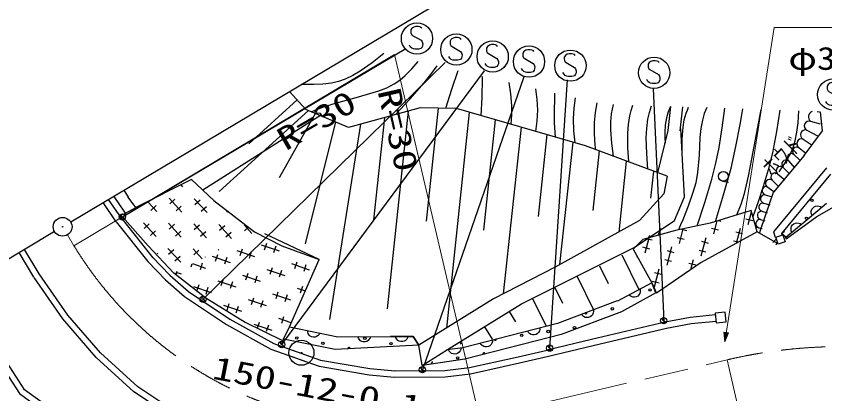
# Model space of a CAD drawing. Units: millimetres, scale not verified. Extents: x 40000 to 680000, y 20000 to 380000.
# Drawn here: x 92223 to 156514, y 283363 to 313423 of the extents above; entities that cross this region are included whole.
import ezdxf
from ezdxf.enums import TextEntityAlignment as Align

# ---------------------------------------------------------------- set-up
doc = ezdxf.new("R2010")
doc.units = ezdxf.units.MM
doc.header["$LTSCALE"] = 1000
doc.linetypes.add('CHAIN', pattern=[18.5, 12, -1.5, 3.5, -1.5])
for name, color, linetype, lineweight in [('M-BGD', 7, 'Continuous', 25), ('M-BGD-HTXT', 7, 'Continuous', 13), ('M-BMK', 2, 'CHAIN', 13), ('M-OTRS', 6, 'Continuous', 25), ('M-STR-STRC', 7, 'Continuous', 25)]:
    doc.layers.add(name, color=color, linetype=linetype, lineweight=lineweight)
doc.layers.add('M-BMK-SRVR', color=7, linetype='Continuous')
doc.styles.add('ＭＳ ゴシック', font='')
doc.styles.get('ＭＳ ゴシック').set_extended_font_data('MS Gothic')

# ---------------------------------------------------------------- blocks, each defined once
blk = doc.blocks.new('BUHIN1')
at = {"color": 3, "linetype": 'Continuous', "lineweight": 25}
for radius in [995, 30]:
    blk.add_circle((0, 0), radius, dxfattribs=at)
blk = doc.blocks.new('BUHIN3')
at = {"color": 7, "linetype": 'Continuous', "lineweight": 25}
blk.add_lwpolyline([(-624, 641), (-718, 602), (-791, 529), (-860, 415), (-926, 233), (-941, 65), (-901, -96), (-799, -220), (-667, -275), (-576, -301), (-442, -297), (-347, -239), (257, 265), (388, 297), (552, 290), (689, 227), (785, 145), (861, 24), (847, -177), (748, -447), (688, -558), (594, -650), (471, -712), (306, -745)], dxfattribs=at)
blk.add_circle((0, 0), 1244, dxfattribs=at)
blk = doc.blocks.new('BUHIN31')
at = {"color": 7, "linetype": 'Continuous', "lineweight": 25}
blk.add_lwpolyline([(-132, 120), (-151, 111), (-165, 96), (-177, 72), (-188, 35), (-189, 1), (-179, -30), (-157, -54), (-130, -63), (-111, -67), (-84, -65), (-66, -52), (48, 56), (74, 64), (107, 65), (135, 54), (155, 39), (172, 16), (171, -25), (155, -80), (144, -103), (127, -122), (103, -136), (70, -145)], dxfattribs=at)
blk.add_circle((0, 0), 249, dxfattribs=at)
blk = doc.blocks.new('BUHIN57')
at = {"color": 7, "linetype": 'Continuous', "lineweight": 25}
blk.add_lwpolyline([(50, 497), (161, 446), (252, 377), (352, 271), (400, 156), (423, 35), (408, -119), (361, -232), (290, -336), (171, -422), (68, -472), (-50, -497)], dxfattribs=at)

msp = doc.modelspace()

# ---------------------------------------------------------------- linework, layer by layer
at = {"layer": 'M-BGD'}
for p, q in [((96560, 297044), (134900, 319934)), ((122154, 312305), (122145, 312319)), ((113954, 307429), (115247, 306006)), ((114562, 306759), (110714, 303262)), ((124340, 306117), (118653, 304566)), ((127224, 306063), (124340, 306117)), ((125782, 306090), (124832, 297119)), ((137494, 303108), (127224, 306063)), ((144058, 304314), (144272, 306241)), ((145023, 304308), (145234, 306207)), ((116507, 305563), (107059, 299584)), ((115467, 305913), (108363, 299457)), ((116058, 305753), (113122, 300559)), ((118653, 304566), (115247, 306006)), ((116429, 305686), (115915, 305723)), ((116585, 305440), (116429, 305686)), ((123392, 305858), (121726, 290128)), ((128251, 305767), (126431, 288594)), ((155898, 305829), (156092, 305798)), ((156320, 304286), (156177, 305819)), ((117619, 305003), (115192, 295295)), ((119601, 304825), (117142, 289276)), ((121497, 305342), (120635, 297206)), ((130305, 305176), (129373, 296382)), ((155383, 305058), (156139, 304865)), ((132359, 304585), (130953, 291318)), ((143232, 300954), (144058, 304314)), ((145360, 299039), (145073, 304479)), ((154877, 302321), (156320, 304286)), ((155083, 304350), (155933, 303885)), ((134413, 303994), (133722, 297477)), ((154783, 303641), (155436, 303205)), ((136467, 303403), (135433, 293651)), ((143969, 300678), (137494, 303108)), ((154483, 302933), (155006, 302528)), ((138573, 302703), (138070, 297957)), ((154877, 302321), (152431, 299409)), ((154052, 302421), (154539, 301950)), ((140731, 301893), (140132, 296242)), ((153621, 301909), (154099, 301359)), ((142890, 301083), (142662, 298931)), ((156643, 301348), (152430, 296261)), ((152758, 300886), (153341, 300403)), ((153189, 301397), (153683, 300890)), ((106159, 300425), (101739, 298207)), ((106159, 300425), (107938, 298763)), ((143969, 300678), (143705, 299274)), ((148369, 300302), (148858, 300207)), ((152327, 300374), (152791, 299930)), ((156968, 300847), (153065, 296134)), ((105301, 299985), (105441, 299831)), ((151896, 299862), (152462, 299470)), ((100308, 298634), (99991, 299093)), ((100785, 299567), (101134, 299028)), ((101739, 298207), (101134, 299028)), ((143705, 299274), (141783, 297153)), ((144572, 297169), (145360, 299039)), ((151426, 296467), (152431, 299409)), ((151770, 299207), (152320, 299056)), ((155886, 297483), (158503, 298986)), ((100181, 297059), (99131, 298579)), ((100593, 297343), (99561, 298836)), ((100927, 297744), (100308, 298634)), ((102693, 298649), (103396, 297878)), ((103354, 298347), (102938, 297968)), ((104385, 298940), (105395, 297832)), ((104432, 298476), (104848, 298855)), ((106384, 298894), (107395, 297786)), ((106432, 298430), (106847, 298809)), ((107938, 298763), (111183, 296256)), ((151645, 298552), (152151, 298406)), ((155120, 297242), (156635, 298529)), ((100790, 297593), (100927, 297744)), ((101004, 297628), (100925, 297742)), ((100927, 297744), (101739, 298207)), ((101359, 297965), (101396, 297924)), ((105353, 298301), (104938, 297922)), ((107353, 298255), (106937, 297876)), ((109033, 297917), (108937, 297830)), ((150657, 297962), (147407, 296952)), ((150418, 296829), (150685, 297861)), ((150599, 297944), (150667, 297926)), ((151128, 296265), (150657, 297962)), ((151519, 297897), (151934, 297762)), ((100181, 297059), (102701, 293887)), ((100573, 297370), (103093, 294198)), ((100672, 297438), (102704, 295132)), ((141783, 297153), (135080, 293456)), ((141359, 295000), (144572, 297169)), ((147689, 296085), (147958, 297124)), ((148053, 297153), (148240, 297105)), ((150781, 297122), (150236, 297263)), ((151394, 297243), (151738, 297124)), ((153421, 295823), (155120, 297242)), ((153454, 295692), (155886, 297483)), ((102339, 296986), (103350, 295878)), ((102387, 296522), (102802, 296901)), ((104339, 296940), (105349, 295832)), ((104386, 296476), (104802, 296855)), ((106338, 296894), (107349, 295786)), ((106386, 296430), (106801, 296809)), ((108337, 296848), (109348, 295740)), ((108385, 296384), (108801, 296763)), ((110337, 296803), (110946, 296134)), ((110385, 296338), (110702, 296628)), ((147407, 296952), (144639, 296358)), ((144960, 295341), (145258, 296491)), ((145121, 296462), (145511, 296361)), ((148052, 296379), (147507, 296519)), ((149495, 295363), (149801, 296545)), ((151268, 296588), (151527, 296527)), ((151326, 296130), (151426, 296467)), ((95272, 296275), (61817, 276302)), ((103308, 296347), (102892, 295968)), ((105307, 296301), (104892, 295922)), ((107307, 296255), (106891, 295876)), ((109306, 296209), (108891, 295830)), ((111183, 296256), (113335, 295148)), ((116312, 294050), (111986, 296096)), ((144639, 296358), (142042, 295650)), ((142231, 294598), (142539, 295786)), ((142508, 295777), (142610, 295991)), ((145323, 295635), (144778, 295776)), ((151128, 296265), (146684, 293810)), ((146696, 294349), (147072, 295801)), ((149431, 296253), (149976, 296112)), ((152743, 295330), (151128, 296265)), ((152430, 296261), (152561, 295832)), ((152622, 295843), (153187, 296026)), ((152806, 295277), (152622, 295843)), ((153065, 296134), (153106, 295999)), ((153421, 295823), (153067, 296126)), ((153187, 296026), (153370, 295460)), ((153454, 295692), (153421, 295823)), ((104766, 292973), (102704, 295132)), ((111705, 295218), (113125, 294737)), ((111971, 294835), (112151, 295367)), ((112862, 295127), (112681, 294594)), ((113335, 295148), (116312, 294050)), ((142042, 295650), (141272, 294866)), ((142419, 295711), (142782, 295617)), ((146702, 295509), (147247, 295368)), ((149617, 295430), (149243, 295527)), ((152382, 295410), (152654, 295675)), ((152616, 295251), (152768, 295376)), ((153370, 295460), (152806, 295277)), ((93632, 292651), (92468, 294601)), ((94062, 292908), (92897, 294857)), ((103423, 294579), (103455, 294545)), ((103455, 294545), (103484, 294509)), ((104293, 294941), (105303, 293833)), ((104340, 294477), (104756, 294856)), ((106292, 294895), (107002, 294117)), ((106340, 294431), (106755, 294810)), ((108076, 293925), (108256, 294458)), ((108292, 294849), (108337, 294800)), ((109757, 294763), (111178, 294282)), ((110023, 294380), (110204, 294913)), ((110914, 294672), (110734, 294139)), ((132392, 290520), (141359, 295000)), ((141272, 294866), (142748, 292206)), ((142594, 294891), (142049, 295032)), ((143967, 293605), (144343, 295057)), ((143973, 294766), (144518, 294625)), ((147059, 294642), (146514, 294783)), ((102701, 293887), (104095, 292434)), ((103062, 294233), (104440, 292796)), ((105261, 294302), (104846, 293923)), ((107261, 294256), (107244, 294241)), ((107810, 294308), (109230, 293827)), ((108967, 294217), (108786, 293684)), ((113947, 288692), (116312, 294050)), ((114373, 293342), (114554, 293875)), ((140384, 294431), (141737, 291667)), ((141598, 294250), (141614, 294314)), ((144330, 293899), (143786, 294040)), ((145869, 293250), (146080, 294065)), ((106128, 293470), (106210, 293712)), ((106237, 293726), (107283, 293372)), ((107019, 293762), (106839, 293229)), ((112160, 293270), (113580, 292789)), ((112426, 292887), (112606, 293420)), ((113317, 293179), (113136, 292647)), ((114107, 293725), (115528, 293244)), ((115264, 293634), (115084, 293102)), ((135080, 293456), (130174, 290914)), ((138608, 293562), (139298, 292151)), ((142975, 291869), (143351, 293321)), ((146684, 293810), (143123, 291364)), ((145710, 293773), (146254, 293632)), ((95941, 289329), (93651, 292623)), ((96336, 289635), (94062, 292908)), ((104440, 292796), (105918, 291505)), ((107161, 291094), (104766, 292973)), ((104999, 293092), (104918, 292853)), ((104927, 293055), (105335, 292917)), ((110212, 292815), (111633, 292334)), ((110478, 292432), (110659, 292965)), ((111369, 292724), (111189, 292192)), ((136832, 292693), (138130, 290041)), ((142981, 293029), (143525, 292888)), ((145559, 293037), (145522, 293047)), ((104095, 292434), (105614, 291106)), ((106317, 291905), (107738, 291424)), ((106590, 291542), (106764, 292055)), ((108265, 292360), (109685, 291879)), ((108531, 291977), (108711, 292510)), ((109421, 292270), (109241, 291737)), ((114828, 291394), (115009, 291927)), ((142748, 292206), (140019, 290752)), ((143092, 291391), (142748, 292206)), ((142748, 292206), (143123, 291364)), ((143337, 292162), (142793, 292303)), ((87848, 291437), (92897, 283656)), ((105918, 291505), (109218, 289312)), ((107474, 291815), (107294, 291282)), ((112615, 291323), (114035, 290842)), ((112881, 290940), (113061, 291472)), ((114562, 291778), (115192, 291564)), ((135056, 291824), (135664, 290583)), ((143092, 291391), (140340, 289901)), ((143123, 291364), (143092, 291391)), ((87429, 291165), (92478, 283383)), ((105614, 291106), (108958, 288884)), ((107161, 291094), (110423, 289068)), ((110667, 290868), (112088, 290387)), ((110933, 290485), (111114, 291017)), ((111824, 290777), (111644, 290244)), ((113772, 291232), (113591, 290699)), ((130174, 290914), (124232, 287231)), ((133280, 290955), (134360, 288748)), ((140010, 290770), (135265, 288964)), ((108719, 290413), (110140, 289932)), ((108986, 290030), (109166, 290562)), ((109876, 290322), (109696, 289789)), ((126514, 286880), (132392, 290520)), ((98575, 286267), (95941, 289329)), ((98934, 286616), (96336, 289635)), ((109218, 289312), (112715, 287367)), ((113070, 289375), (114056, 289041)), ((113336, 288992), (113516, 289525)), ((131412, 289914), (131916, 289100)), ((140340, 289901), (135546, 288076)), ((143830, 289102), (145811, 289465)), ((145811, 289465), (147812, 289669)), ((148582, 289868), (147793, 289778)), ((147793, 289778), (147880, 289009)), ((148669, 289098), (148582, 289868)), ((108958, 288884), (112472, 286930)), ((110423, 289068), (113392, 287608)), ((111122, 288920), (112543, 288439)), ((111419, 288629), (111569, 289070)), ((112279, 288829), (112108, 288325)), ((113464, 287727), (113947, 288692)), ((113947, 288692), (117807, 287900)), ((135265, 288964), (127722, 287033)), ((129453, 288700), (130058, 287724)), ((137972, 287704), (143830, 289102)), ((143937, 288593), (145885, 288950)), ((145885, 288950), (147864, 289152)), ((147880, 289009), (148669, 289098)), ((135546, 288076), (133597, 287578)), ((138093, 287198), (143937, 288593)), ((112641, 287401), (112679, 287387)), ((112641, 287401), (116431, 286043)), ((113464, 287727), (113392, 287608)), ((117583, 286881), (113464, 287727)), ((117807, 287900), (123775, 287931)), ((123775, 287931), (121985, 287936)), ((124232, 287231), (123775, 287931)), ((123775, 287931), (124232, 287231)), ((127493, 287487), (127594, 287324)), ((133597, 287578), (127904, 286120)), ((134432, 286866), (137972, 287704)), ((112472, 286930), (116304, 285557)), ((114185, 286848), (115595, 286342)), ((124232, 287231), (117583, 286881)), ((124492, 285629), (124232, 287231)), ((124492, 285629), (126514, 286880)), ((127722, 287033), (126470, 286853)), ((132137, 286319), (134440, 286848)), ((134552, 286360), (138093, 287198)), ((101583, 283526), (98575, 286267)), ((101892, 283921), (98934, 286616)), ((114229, 286301), (115214, 285948)), ((127904, 286120), (124492, 285629)), ((128257, 285449), (132137, 286319)), ((132249, 285831), (134552, 286360)), ((116304, 285557), (120279, 284887)), ((116431, 286043), (120346, 285383)), ((128340, 284955), (132249, 285831)), ((120279, 284887), (122300, 284685)), ((120346, 285383), (122350, 285183)), ((122295, 285185), (126302, 285229)), ((126302, 285229), (128257, 285449)), ((126333, 284729), (128340, 284955)), ((122300, 284685), (126333, 284729)), ((92769, 283790), (99672, 278833)), ((104974, 281278), (101583, 283526)), ((105230, 281708), (101892, 283921)), ((92478, 283383), (99380, 278427))]:
    msp.add_line(p, q, dxfattribs=at)
for points in [[(121459, 310447), (120527, 309716), (119575, 309047), (118982, 308698), (118371, 308407), (117849, 308221), (117300, 308090), (116597, 308002), (115876, 307972), (115379, 307973), (114879, 307981)], [(115687, 305820), (116536, 306164), (117422, 306458), (119256, 306937), (121054, 307469), (121681, 307727), (122273, 308035), (122729, 308336), (123158, 308693), (123679, 309243), (124193, 309813)], [(122365, 305578), (123529, 306820), (124652, 308105), (125183, 308778), (125683, 309467)], [(127336, 309084), (126846, 307585), (126355, 306079)], [(129203, 305493), (129274, 306974), (129285, 308462), (129285, 308542), (129284, 308632)], [(131383, 308145), (131524, 307238), (131606, 306317), (131602, 305572), (131562, 304815)], [(133539, 304246), (133648, 305100), (133695, 305954), (133644, 306799), (133537, 307645)], [(135101, 303796), (135030, 304930), (135019, 306065), (135037, 306673), (135062, 307291)], [(136658, 303348), (136563, 304305), (136527, 305271), (136580, 306094), (136679, 306916)], [(138384, 306520), (138246, 305745), (138168, 304965), (138173, 304058), (138238, 303147), (138253, 302987), (138268, 302817)], [(139716, 302274), (139572, 303327), (139490, 304376), (139496, 305012), (139563, 305653), (139631, 306023), (139712, 306402)], [(140924, 301820), (140858, 302966), (140853, 304112), (140906, 304797), (141019, 305483), (141129, 305917), (141258, 306348)], [(142448, 301249), (142354, 302496), (142321, 303733), (142356, 304479), (142453, 305226), (142568, 305760), (142722, 306296)], [(144248, 306242), (144055, 305796), (143920, 305332), (143831, 304754), (143800, 304151), (143801, 303732), (143810, 303302)], [(147134, 306140), (146930, 305663), (146778, 305153), (146652, 304471), (146583, 303762), (146523, 302359), (146404, 300969), (146247, 300164), (146032, 299375), (145656, 298287), (145217, 297206), (145047, 296807), (144874, 296409)], [(145169, 302656), (145176, 303628), (145244, 304593), (145339, 305161), (145493, 305713), (145585, 305954), (145688, 306191)], [(146355, 296727), (146977, 298587), (147540, 300462), (147850, 301710), (148102, 302972), (148351, 304522), (148569, 306089)], [(147828, 297083), (148471, 299189), (149057, 301318), (149451, 303051), (149788, 304807), (149897, 305417), (150007, 306038)], [(149530, 297612), (149855, 298455), (150125, 299321), (150442, 300685), (150702, 302076), (151072, 304030), (151457, 305986)], [(152930, 305934), (152666, 304235), (152342, 302540), (152009, 301205), (151614, 299874), (151215, 298657), (150801, 297444)], [(152885, 301036), (153361, 301738), (153785, 302470), (154000, 302965), (154161, 303490), (154302, 304201), (154386, 304943), (154421, 305411), (154449, 305881)], [(155496, 297562), (155452, 297676), (155435, 297789), (155436, 297934), (155481, 298051), (155548, 298154), (155666, 298254), (155778, 298303), (155901, 298329), (156046, 298308), (156155, 298273), (156258, 298209)], [(143227, 295973), (143385, 296258), (143542, 296550)], [(153887, 296212), (153844, 296326), (153827, 296439), (153829, 296585), (153875, 296701), (153943, 296803), (154062, 296903), (154175, 296951), (154298, 296976), (154443, 296954), (154552, 296918), (154654, 296853)], [(141825, 291714), (141844, 291594), (141837, 291480), (141804, 291338), (141736, 291233), (141648, 291147), (141512, 291074), (141391, 291050), (141266, 291051), (141128, 291102), (141029, 291160), (140942, 291244)], [(138110, 290034), (138113, 289912), (138091, 289800), (138041, 289663), (137959, 289568), (137861, 289494), (137716, 289440), (137594, 289431), (137470, 289449), (137340, 289517), (137250, 289587), (137174, 289682)], [(116367, 288195), (116304, 288091), (116226, 288007), (116111, 287919), (115991, 287882), (115869, 287871), (115717, 287903), (115609, 287961), (115513, 288041), (115440, 288169), (115401, 288276), (115387, 288397)], [(120396, 287922), (120357, 287807), (120298, 287709), (120204, 287598), (120095, 287537), (119977, 287501), (119822, 287500), (119705, 287534), (119594, 287593), (119496, 287702), (119435, 287799), (119396, 287914)], [(123380, 287932), (123340, 287817), (123279, 287720), (123184, 287610), (123074, 287550), (122956, 287516), (122801, 287516), (122684, 287552), (122574, 287612), (122477, 287722), (122417, 287820), (122380, 287935)], [(127590, 287014), (127567, 286895), (127522, 286790), (127443, 286667), (127343, 286592), (127232, 286541), (127078, 286519), (126957, 286537), (126840, 286580), (126727, 286675), (126654, 286763), (126601, 286872)]]:
    msp.add_lwpolyline(points, dxfattribs=at)
for centre, radius in [((148443, 300678), 382), ((155491, 298764), 99.5), ((155063, 297326), 99.5), ((142613, 291633), 99.5), ((139615, 290130), 99.5), ((136616, 288627), 99.5), ((132417, 288023), 99.5), ((134516, 288325), 99.5), ((114530, 287807), 99.5), ((116608, 287380), 99.5), ((119939, 287779), 99.5), ((122017, 287353), 99.5), ((127319, 286217), 99.5)]:
    msp.add_circle(centre, radius, dxfattribs=at)
for centre, radius, start, end in [((155651, 305416), 447, 107.60596, 233.21899), ((155267, 304689), 386, 72.4353, 241.63525), ((154967, 303981), 386, 72.4353, 241.63525), ((154667, 303273), 386, 72.4353, 241.63525), ((154285, 302662), 335, 53.83838, 225.9386), ((153854, 302150), 335, 53.83838, 225.9386), ((153423, 301638), 335, 53.83838, 225.9386), ((152560, 300615), 335, 53.83838, 225.9386), ((152992, 301126), 335, 53.83838, 225.9386), ((152129, 300103), 335, 53.83838, 225.9386), ((151856, 299530), 334, 83.10083, 255.20105), ((151730, 298875), 334, 83.10083, 255.20105), ((151605, 298220), 334, 83.10083, 255.20105), ((151479, 297566), 334, 83.10083, 255.20105), ((151354, 296911), 334, 83.10083, 255.20105), ((151115, 296191), 426, 68.83594, 101.16943), ((153197, 296318), 99.5, 243.98783, 36.33584), ((137515, 289828), 99.5, 210.38983, 10.84214), ((130317, 287721), 99.5, 207.39515, 1.31376), ((118686, 286953), 99.5, 354.52777, 191.50377), ((129418, 286520), 99.5, 7.52532, 201.18339), ((125219, 285915), 99.5, 250.46538, 7.09671)]:
    msp.add_arc(centre, radius, start, end, dxfattribs=at)
at = {"layer": 'M-BGD-HTXT'}
for p, q in [((148561, 287498), (152493, 312532)), ((152493, 312532), (171681, 312532)), ((96819, 295148), (122304, 310364)), ((129071, 281464), (122304, 310364)), ((148744, 286070), (157077, 250483))]:
    msp.add_line(p, q, dxfattribs=at)
for points in [[(148561, 287498), (148863, 288209), (148493, 288268)], [(148585, 287650), (148541, 288213), (148800, 288172)], [(148597, 287724), (148564, 288180), (148768, 288148)], [(148609, 287800), (148588, 288148), (148736, 288125)], [(148621, 287874), (148611, 288116), (148704, 288102)]]:
    msp.add_lwpolyline(points, close=True, dxfattribs=at)
for points in [[(148573, 287574), (148517, 288245), (148832, 288195), (148574, 287575)], [(148653, 288081), (148632, 287950), (148635, 288084), (148672, 288078), (148632, 287950)]]:
    msp.add_lwpolyline(points, dxfattribs=at)
at = {"layer": 'M-BMK'}
for p, q in [((96819, 295148), (96301, 296016)), ((129071, 281464), (148744, 286070))]:
    msp.add_line(p, q, dxfattribs=at)
for centre, radius, start, end in [((122458, 310726), 30000, 211.28143, 282.73566), ((157863, 247124), 40000, 46.07117, 103.1781)]:
    msp.add_arc(centre, radius, start, end, dxfattribs=at)
at = {"layer": 'M-OTRS'}
for radius in [746, 22.5]:
    msp.add_circle((95916, 296660), radius, dxfattribs=at)
at = {"layer": 'M-STR-STRC'}
for p, q in [((100672, 297438), (123207, 310847)), ((126336, 309723), (107077, 290886)), ((113335, 287287), (129465, 309081)), ((132594, 308600), (124519, 285286)), ((134647, 286999), (136044, 308359)), ((142865, 307637), (143702, 289182))]:
    msp.add_line(p, q, dxfattribs=at)

# ---------------------------------------------------------------- block references
at = {"layer": 'M-BGD', "rotation": 290.11846}
for name, p in [('BUHIN31', (100672, 297438)), ('BUHIN31', (107077, 290886)), ('BUHIN31', (143702, 289182)), ('BUHIN57', (133379, 288481)), ('BUHIN31', (113335, 287287)), ('BUHIN57', (129607, 287516)), ('BUHIN31', (134647, 286999)), ('BUHIN31', (124519, 285286))]:
    msp.add_blockref(name, p, dxfattribs=at)
at = {"layer": 'M-BMK-SRVR', "rotation": 290.11846}
msp.add_blockref('BUHIN1', (114903, 286630), dxfattribs=at)
at = {"layer": 'M-STR-STRC', "rotation": 290.11846}
for p in [(124089, 311649), (127218, 310766), (130107, 310205), (132995, 309804), (136285, 309483), (142945, 308921), (157178, 307180)]:
    msp.add_blockref('BUHIN3', p, dxfattribs=at)

# ---------------------------------------------------------------- texts
at = {"layer": 'M-BGD-HTXT', "style": 'ＭＳ ゴシック', "width": 1.2}
msp.add_text('φ300\u3000L=6.7', height=1833, dxfattribs=at).set_placement((153616, 308600), align=Align.BOTTOM_LEFT)
at = {"layer": 'M-BGD-HTXT', "style": 'ＭＳ ゴシック'}
for s, height, rotation, width, p in [('R=30', 1833, 30.2, 1.35, (113919, 302177)), ('R=30', 1833, 282.8, 1.35, (120409, 307352)), ('ホウド', 1320, 45.1, 0.65, (152584, 300304)), ('150-12-0-1', 1833, 349, 1.35, (107629, 284043))]:
    msp.add_text(s, height=height, rotation=rotation, dxfattribs=dict(at, width=width)).set_placement(p, align=Align.BOTTOM_LEFT)

doc.saveas('drawing.dxf')
